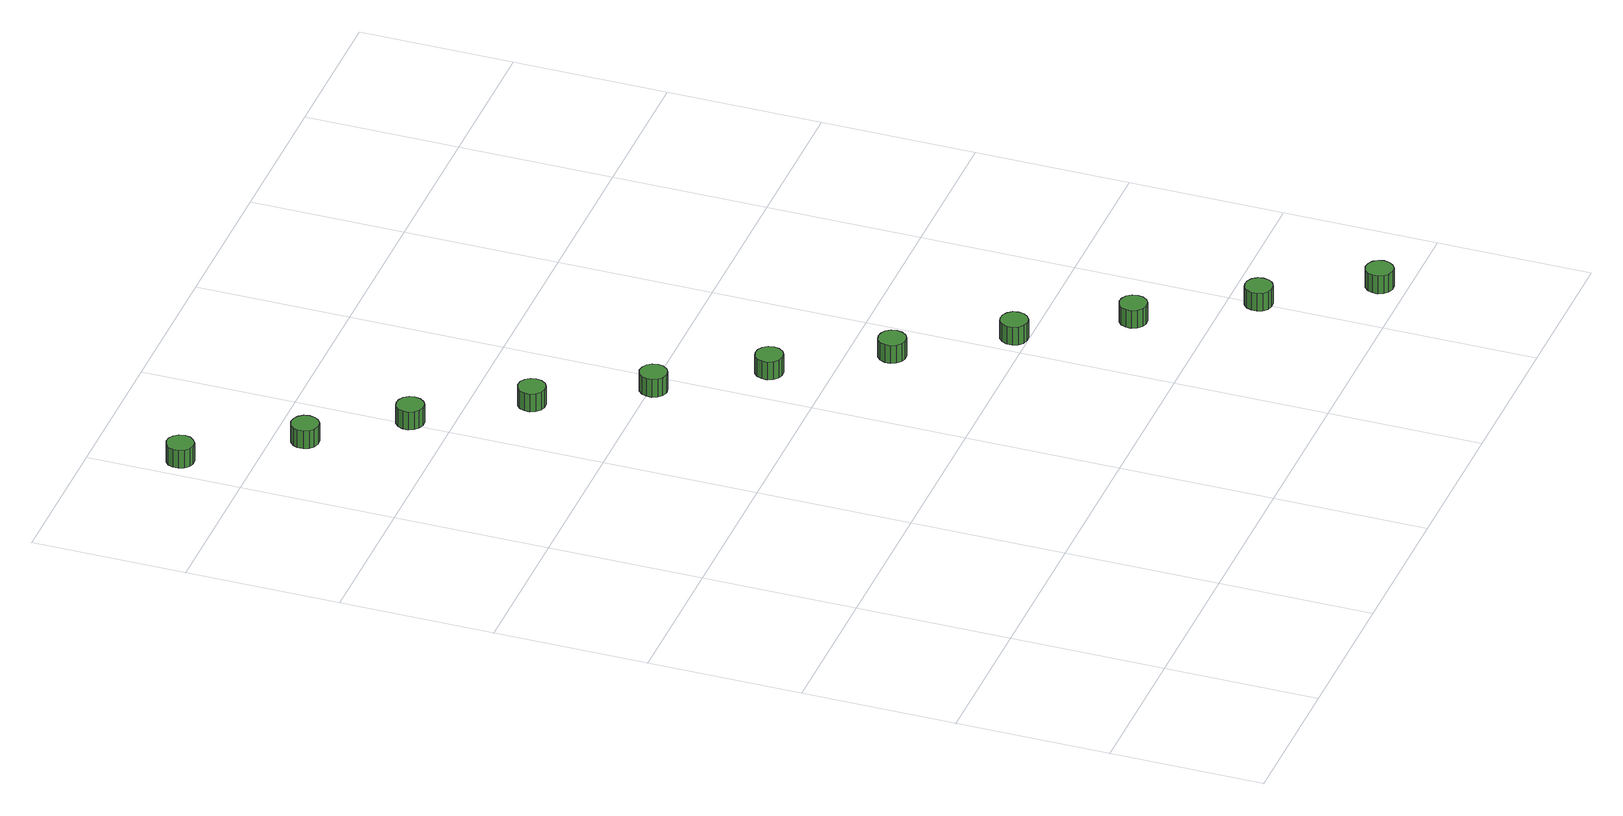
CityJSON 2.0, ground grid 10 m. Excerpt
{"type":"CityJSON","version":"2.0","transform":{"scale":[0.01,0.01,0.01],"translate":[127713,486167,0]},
"CityObjects":{
"tree1":{"type":"SolitaryVegetationObject","attributes":{"function":"something"},"geometry":[{"type":"MultiSurface","lod":"1","boundaries":[[[0,1,2,3,4,5,6,7,8,9,10,11,12,13,14]],[[15,16,17,18,19,20,21,22,23,24,25,26,27,28,29]],[[0,29,28,1]],[[1,28,27,2]],[[2,27,26,3]],[[3,26,25,4]],[[4,25,24,5]],[[5,24,23,6]],[[6,23,22,7]],[[7,22,21,8]],[[8,21,20,9]],[[9,20,19,10]],[[10,19,18,11]],[[11,18,17,12]],[[12,17,16,13]],[[13,16,15,14]],[[14,15,29,0]]]}]},
"tree2":{"type":"SolitaryVegetationObject","attributes":{"function":"something"},"geometry":[{"type":"MultiSurface","lod":"1","boundaries":[[[30,31,32,33,34,35,36,37,38,39,40,41,42,43,44]],[[45,46,47,48,49,50,51,52,53,54,55,56,57,58,59]],[[30,59,58,31]],[[31,58,57,32]],[[32,57,56,33]],[[33,56,55,34]],[[34,55,54,35]],[[35,54,53,36]],[[36,53,52,37]],[[37,52,51,38]],[[38,51,50,39]],[[39,50,49,40]],[[40,49,48,41]],[[41,48,47,42]],[[42,47,46,43]],[[43,46,45,44]],[[44,45,59,30]]]}]},
"tree3":{"type":"SolitaryVegetationObject","attributes":{"function":"something"},"geometry":[{"type":"MultiSurface","lod":"1","boundaries":[[[60,61,62,63,64,65,66,67,68,69,70,71,72,73,74]],[[75,76,77,78,79,80,81,82,83,84,85,86,87,88,89]],[[60,89,88,61]],[[61,88,87,62]],[[62,87,86,63]],[[63,86,85,64]],[[64,85,84,65]],[[65,84,83,66]],[[66,83,82,67]],[[67,82,81,68]],[[68,81,80,69]],[[69,80,79,70]],[[70,79,78,71]],[[71,78,77,72]],[[72,77,76,73]],[[73,76,75,74]],[[74,75,89,60]]]}]},
"tree4":{"type":"SolitaryVegetationObject","attributes":{"function":"something"},"geometry":[{"type":"MultiSurface","lod":"1","boundaries":[[[90,91,92,93,94,95,96,97,98,99,100,101,102,103,104]],[[105,106,107,108,109,110,111,112,113,114,115,116,117,118,119]],[[90,119,118,91]],[[91,118,117,92]],[[92,117,116,93]],[[93,116,115,94]],[[94,115,114,95]],[[95,114,113,96]],[[96,113,112,97]],[[97,112,111,98]],[[98,111,110,99]],[[99,110,109,100]],[[100,109,108,101]],[[101,108,107,102]],[[102,107,106,103]],[[103,106,105,104]],[[104,105,119,90]]]}]},
"tree5":{"type":"SolitaryVegetationObject","attributes":{"function":"something"},"geometry":[{"type":"MultiSurface","lod":"1","boundaries":[[[120,121,122,123,124,125,126,127,128,129,130,131,132,133,134]],[[135,136,137,138,139,140,141,142,143,144,145,146,147,148,149]],[[120,149,148,121]],[[121,148,147,122]],[[122,147,146,123]],[[123,146,145,124]],[[124,145,144,125]],[[125,144,143,126]],[[126,143,142,127]],[[127,142,141,128]],[[128,141,140,129]],[[129,140,139,130]],[[130,139,138,131]],[[131,138,137,132]],[[132,137,136,133]],[[133,136,135,134]],[[134,135,149,120]]]}]},
"tree6":{"type":"SolitaryVegetationObject","attributes":{"function":"something"},"geometry":[{"type":"MultiSurface","lod":"1","boundaries":[[[150,151,152,153,154,155,156,157,158,159,160,161,162,163,164]],[[165,166,167,168,169,170,171,172,173,174,175,176,177,178,179]],[[150,179,178,151]],[[151,178,177,152]],[[152,177,176,153]],[[153,176,175,154]],[[154,175,174,155]],[[155,174,173,156]],[[156,173,172,157]],[[157,172,171,158]],[[158,171,170,159]],[[159,170,169,160]],[[160,169,168,161]],[[161,168,167,162]],[[162,167,166,163]],[[163,166,165,164]],[[164,165,179,150]]]}]},
"tree7":{"type":"SolitaryVegetationObject","attributes":{"function":"something"},"geometry":[{"type":"MultiSurface","lod":"1","boundaries":[[[180,181,182,183,184,185,186,187,188,189,190,191,192,193,194]],[[195,196,197,198,199,200,201,202,203,204,205,206,207,208,209]],[[180,209,208,181]],[[181,208,207,182]],[[182,207,206,183]],[[183,206,205,184]],[[184,205,204,185]],[[185,204,203,186]],[[186,203,202,187]],[[187,202,201,188]],[[188,201,200,189]],[[189,200,199,190]],[[190,199,198,191]],[[191,198,197,192]],[[192,197,196,193]],[[193,196,195,194]],[[194,195,209,180]]]}]},
"tree8":{"type":"SolitaryVegetationObject","attributes":{"function":"something"},"geometry":[{"type":"MultiSurface","lod":"1","boundaries":[[[210,211,212,213,214,215,216,217,218,219,220,221,222,223,224]],[[225,226,227,228,229,230,231,232,233,234,235,236,237,238,239]],[[210,239,238,211]],[[211,238,237,212]],[[212,237,236,213]],[[213,236,235,214]],[[214,235,234,215]],[[215,234,233,216]],[[216,233,232,217]],[[217,232,231,218]],[[218,231,230,219]],[[219,230,229,220]],[[220,229,228,221]],[[221,228,227,222]],[[222,227,226,223]],[[223,226,225,224]],[[224,225,239,210]]]}]},
"tree9":{"type":"SolitaryVegetationObject","attributes":{"function":"something"},"geometry":[{"type":"MultiSurface","lod":"1","boundaries":[[[240,241,242,243,244,245,246,247,248,249,250,251,252,253,254]],[[255,256,257,258,259,260,261,262,263,264,265,266,267,268,269]],[[240,269,268,241]],[[241,268,267,242]],[[242,267,266,243]],[[243,266,265,244]],[[244,265,264,245]],[[245,264,263,246]],[[246,263,262,247]],[[247,262,261,248]],[[248,261,260,249]],[[249,260,259,250]],[[250,259,258,251]],[[251,258,257,252]],[[252,257,256,253]],[[253,256,255,254]],[[254,255,269,240]]]}]},
"tree10":{"type":"SolitaryVegetationObject","attributes":{"function":"something"},"geometry":[{"type":"MultiSurface","lod":"1","boundaries":[[[270,271,272,273,274,275,276,277,278,279,280,281,282,283,284]],[[285,286,287,288,289,290,291,292,293,294,295,296,297,298,299]],[[270,299,298,271]],[[271,298,297,272]],[[272,297,296,273]],[[273,296,295,274]],[[274,295,294,275]],[[275,294,293,276]],[[276,293,292,277]],[[277,292,291,278]],[[278,291,290,279]],[[279,290,289,280]],[[280,289,288,281]],[[281,288,287,282]],[[282,287,286,283]],[[283,286,285,284]],[[284,285,299,270]]]}]},
"tree11":{"type":"SolitaryVegetationObject","attributes":{"function":"something"},"geometry":[{"type":"MultiSurface","lod":"1","boundaries":[[[300,301,302,303,304,305,306,307,308,309,310,311,312,313,314]],[[315,316,317,318,319,320,321,322,323,324,325,326,327,328,329]],[[300,329,328,301]],[[301,328,327,302]],[[302,327,326,303]],[[303,326,325,304]],[[304,325,324,305]],[[305,324,323,306]],[[306,323,322,307]],[[307,322,321,308]],[[308,321,320,309]],[[309,320,319,310]],[[310,319,318,311]],[[311,318,317,312]],[[312,317,316,313]],[[313,316,315,314]],[[314,315,329,300]]]}]}
},
"vertices":[
[249,6448,220],[241,6485,220],[219,6514,220],[188,6533,220],[151,6537,220],[116,6525,220],[89,6501,220],[74,6467,220],[74,6430,220],[89,6396,220],[116,6372,220],[151,6360,220],[188,6364,220],[219,6383,220],[241,6412,220],[241,6412,91],[219,6383,91],[188,6364,91],[151,6360,91],[116,6372,91],[89,6396,91],[74,6430,91],[74,6467,91],[89,6501,91],[116,6525,91],[151,6537,91],[188,6533,91],[219,6514,91],[241,6485,91],[249,6448,91],
[708,5801,220],[701,5837,220],[679,5866,220],[647,5885,220],[611,5889,220],[576,5877,220],[548,5853,220],[533,5819,220],[533,5782,220],[548,5749,220],[576,5724,220],[611,5713,220],[647,5716,220],[679,5735,220],[701,5765,220],[701,5765,91],[679,5735,91],[647,5716,91],[611,5713,91],[576,5724,91],[548,5749,91],[533,5782,91],[533,5819,91],[548,5853,91],[576,5877,91],[611,5889,91],[647,5885,91],[679,5866,91],[701,5837,91],[708,5801,91],
[1121,5264,219],[1113,5300,219],[1092,5330,219],[1060,5348,219],[1023,5352,219],[988,5341,219],[961,5316,219],[946,5283,219],[946,5246,219],[961,5212,219],[988,5188,219],[1023,5176,219],[1060,5180,219],[1092,5198,219],[1113,5228,219],[1113,5228,90],[1092,5198,90],[1060,5180,90],[1023,5176,90],[988,5188,90],[961,5212,90],[946,5246,90],[946,5283,90],[961,5316,90],[988,5341,90],[1023,5352,90],[1060,5348,90],[1092,5330,90],[1113,5300,90],[1121,5264,90],
[1553,4628,223],[1546,4664,223],[1524,4693,223],[1492,4712,223],[1456,4716,223],[1421,4704,223],[1393,4680,223],[1378,4646,223],[1378,4609,223],[1393,4576,223],[1421,4551,223],[1456,4540,223],[1492,4543,223],[1524,4562,223],[1546,4592,223],[1546,4592,94],[1524,4562,94],[1492,4543,94],[1456,4540,94],[1421,4551,94],[1393,4576,94],[1378,4609,94],[1378,4646,94],[1393,4680,94],[1421,4704,94],[1456,4716,94],[1492,4712,94],[1524,4693,94],[1546,4664,94],[1553,4628,94],
[1958,3980,220],[1951,4016,220],[1929,4046,220],[1897,4064,220],[1861,4068,220],[1826,4057,220],[1798,4032,220],[1783,3998,220],[1783,3962,220],[1798,3928,220],[1826,3903,220],[1861,3892,220],[1897,3896,220],[1929,3914,220],[1951,3944,220],[1951,3944,91],[1929,3914,91],[1897,3896,91],[1861,3892,91],[1826,3903,91],[1798,3928,91],[1783,3962,91],[1783,3998,91],[1798,4032,91],[1826,4057,91],[1861,4068,91],[1897,4064,91],[1929,4046,91],[1951,4016,91],[1958,3980,91],
[2377,3377,220],[2370,3413,220],[2348,3443,220],[2316,3461,220],[2280,3465,220],[2245,3454,220],[2217,3429,220],[2202,3395,220],[2202,3358,220],[2217,3325,220],[2245,3300,220],[2280,3289,220],[2316,3293,220],[2348,3311,220],[2370,3341,220],[2370,3341,91],[2348,3311,91],[2316,3293,91],[2280,3289,91],[2245,3300,91],[2217,3325,91],[2202,3358,91],[2202,3395,91],[2217,3429,91],[2245,3454,91],[2280,3465,91],[2316,3461,91],[2348,3443,91],[2370,3413,91],[2377,3377,91],
[2803,2729,218],[2795,2765,218],[2774,2795,218],[2742,2813,218],[2705,2817,218],[2670,2806,218],[2643,2781,218],[2628,2748,218],[2628,2711,218],[2643,2677,218],[2670,2652,218],[2705,2641,218],[2742,2645,218],[2774,2663,218],[2795,2693,218],[2795,2693,89],[2774,2663,89],[2742,2645,89],[2705,2641,89],[2670,2652,89],[2643,2677,89],[2628,2711,89],[2628,2748,89],[2643,2781,89],[2670,2806,89],[2705,2817,89],[2742,2813,89],[2774,2795,89],[2795,2765,89],[2803,2729,89],
[3242,2093,219],[3235,2129,219],[3213,2158,219],[3181,2177,219],[3144,2181,219],[3109,2169,219],[3082,2145,219],[3067,2111,219],[3067,2074,219],[3082,2040,219],[3109,2016,219],[3144,2004,219],[3181,2008,219],[3213,2027,219],[3235,2057,219],[3235,2057,90],[3213,2027,90],[3181,2008,90],[3144,2004,90],[3109,2016,90],[3082,2040,90],[3067,2074,90],[3067,2111,90],[3082,2145,90],[3109,2169,90],[3144,2181,90],[3181,2177,90],[3213,2158,90],[3235,2129,90],[3242,2093,90],
[3661,1467,219],[3653,1503,219],[3632,1533,219],[3600,1551,219],[3563,1555,219],[3528,1544,219],[3501,1519,219],[3486,1486,219],[3486,1449,219],[3501,1415,219],[3528,1390,219],[3563,1379,219],[3600,1383,219],[3632,1401,219],[3653,1431,219],[3653,1431,90],[3632,1401,90],[3600,1383,90],[3563,1379,90],[3528,1390,90],[3501,1415,90],[3486,1449,90],[3486,1486,90],[3501,1519,90],[3528,1544,90],[3563,1555,90],[3600,1551,90],[3632,1533,90],[3653,1503,90],[3661,1467,90],
[4100,808,217],[4093,844,217],[4071,874,217],[4039,892,217],[4002,896,217],[3967,885,217],[3940,860,217],[3925,827,217],[3925,790,217],[3940,756,217],[3967,732,217],[4002,720,217],[4039,724,217],[4071,742,217],[4093,772,217],[4093,772,88],[4071,742,88],[4039,724,88],[4002,720,88],[3967,732,88],[3940,756,88],[3925,790,88],[3925,827,88],[3940,860,88],[3967,885,88],[4002,896,88],[4039,892,88],[4071,874,88],[4093,844,88],[4100,808,88],
[4519,172,224],[4511,208,224],[4490,238,224],[4458,256,224],[4421,260,224],[4386,248,224],[4359,224,224],[4344,190,224],[4344,153,224],[4359,120,224],[4386,95,224],[4421,84,224],[4458,87,224],[4490,106,224],[4511,136,224],[4511,136,95],[4490,106,95],[4458,87,95],[4421,84,95],[4386,95,95],[4359,120,95],[4344,153,95],[4344,190,95],[4359,224,95],[4386,248,95],[4421,260,95],[4458,256,95],[4490,238,95],[4511,208,95],[4519,172,95]
]}
